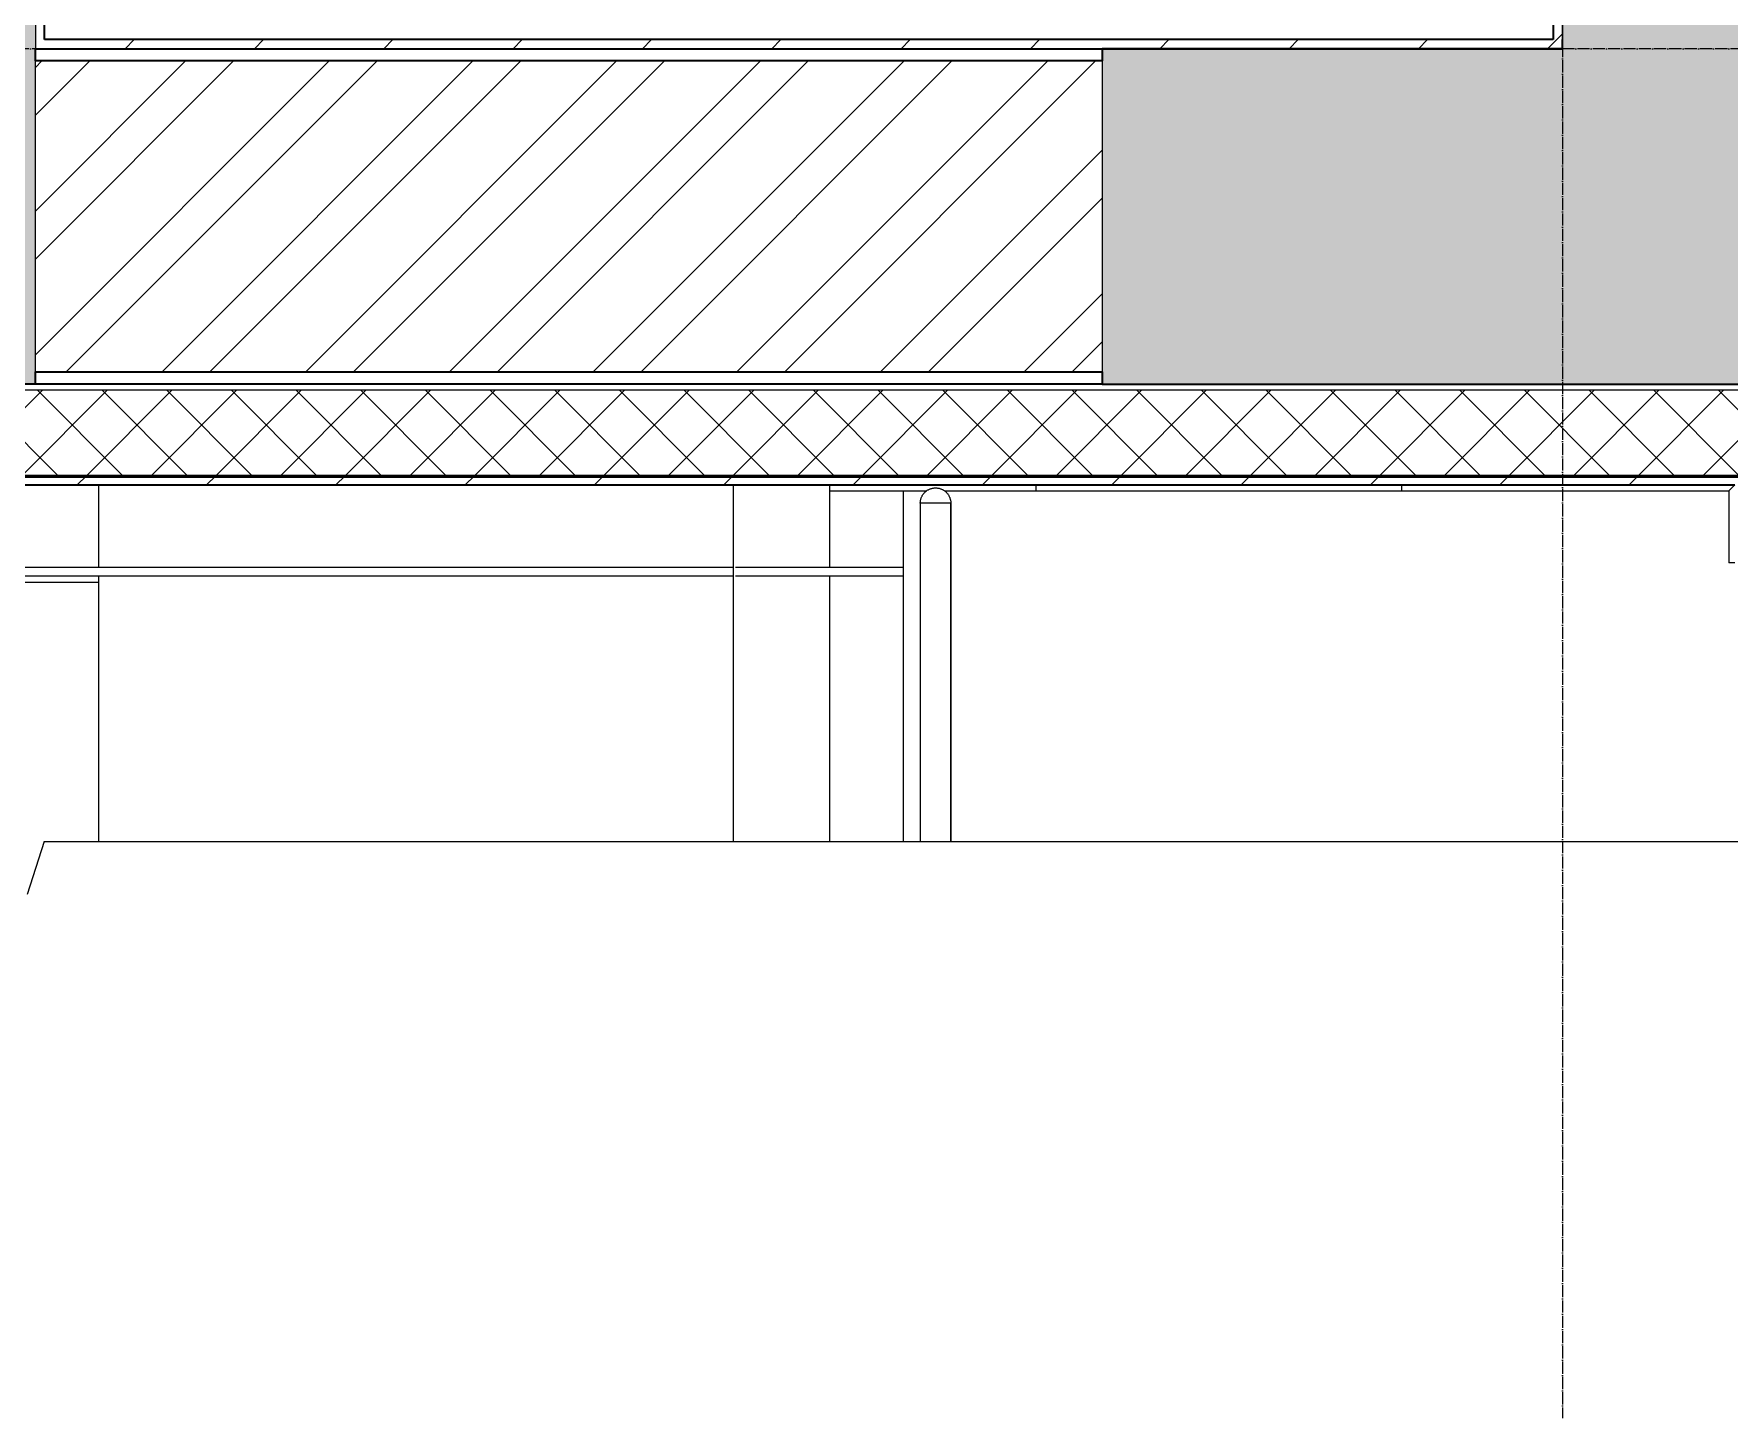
# Model space of a CAD drawing. Header units: millimetres. Extents: x -215207 to 92095, y -30385 to 123050.
# Drawn here: x 66757 to 69537, y 13115 to 15385 of the extents above; entities that cross this region are included whole.
import ezdxf

# ---------------------------------------------------------------- set-up
doc = ezdxf.new("R2010")
doc.units = ezdxf.units.MM
doc.linetypes.add('ADSK_Линия сетки', pattern=[25, 20, -2.5, 0, -2.5])
for name, color, linetype, lineweight in [('Аннотация', 7, 'Continuous', 20), ('Ограждение', 7, 'Continuous', 9), ('Оси', 7, 'Continuous', 9), ('Перекрытие', 7, 'Continuous', 20), ('Стены внутренние', 7, 'Continuous', 20), ('Стены наружные', 7, 'Continuous', 20), ('Стены штриховка', 7, 'Continuous', 9), ('Узлы', 7, 'Continuous', 20)]:
    doc.layers.add(name, color=color, linetype=linetype, lineweight=lineweight)
pattern_1 = [(0, (42335, 35), (500, 500), [1.676, -498.324]), (0, (42105, 55), (500, 500), [1.676, -498.324]), (0, (42110, 135), (500, 500), [5, -495]), (0, (42235, 115), (500, 500), [1.676, -498.324]), (0, (42465, 185), (500, 500), [1.676, -498.324]), (0, (42160, 250), (500, 500), [1.676, -498.324]), (0, (42055, 265), (500, 500), [1.676, -498.324]), (0, (42160, 180), (500, 500), [1.676, -498.324]), (0, (42215, 210), (500, 500), [1.676, -498.324]), (0, (42170, 25), (500, 500), [1.676, -498.324]), (0, (42250, 55), (500, 500), [1.676, -498.324]), (0, (42345, 265), (500, 500), [1.676, -498.324]), (0, (42425, 320), (500, 500), [1.676, -498.324]), (0, (42170, 400), (500, 500), [1.676, -498.324]), (0, (42230, 310), (500, 500), [1.676, -498.324]), (0, (42360, 380), (500, 500), [1.676, -498.324]), (0, (42415, 95), (500, 500), [5, -495]), (0, (42435, 160), (500, 500), [1.676, -498.324]), (0, (42350, 110), (500, 500), [1.676, -498.324]), (0, (42475, 380), (500, 500), [1.676, -498.324]), (0, (42400, 240), (500, 500), [1.676, -498.324]), (0, (42375, 175), (500, 500), [1.676, -498.324]), (0, (42305, 140), (500, 500), [1.676, -498.324]), (0, (42185, 335), (500, 500), [1.676, -498.324]), (0, (42125, 325), (500, 500), [1.676, -498.324]), (0, (42040, 410), (500, 500), [1.676, -498.324]), (0, (42295, 405), (500, 500), [1.676, -498.324]), (0, (42280, 325), (500, 500), [1.676, -498.324]), (0, (42295, 235), (500, 500), [1.676, -498.324]), (0, (42095, 180), (500, 500), [1.676, -498.324]), (0, (42050, 110), (500, 500), [1.676, -498.324]), (0, (42040, 35), (500, 500), [1.676, -498.324]), (0, (42435, 285), (500, 500), [1.676, -498.324]), (0, (42475, 445), (500, 500), [1.676, -498.324]), (0, (42365, 460), (500, 500), [1.676, -498.324]), (0, (42305, 435), (500, 500), [1.676, -498.324]), (0, (42120, 450), (500, 500), [1.676, -498.324]), (0, (42035, 330), (500, 500), [1.676, -498.324]), (0, (42100, 375), (500, 500), [1.676, -498.324]), (45, (42160, 115), (0, 499.9994), [7.071, -700.035]), (26.565, (42165, 120), (500.0009, 500), [11.181, -1106.854]), (26.565, (42175, 125), (500.0009, 500), [11.181, -1106.854]), (0, (42185, 130), (500, 500), [10, -490]), (296.565, (42195, 130), (500, -500.0009), [11.181, -1106.854]), (270, (42200, 120), (500, -500), [5, -495]), (213.69, (42200, 115), (-500.0004, -499.99923), [18.028, -1784.748]), (225, (42185, 105), (6e-14, -499.9994), [7.071, -700.035]), (153.435, (42180, 100), (-500.0005, -0.0004), [11.181, -1106.854]), (135, (42170, 105), (-499.9994, 6e-14), [7.071, -700.035]), (135, (42165, 110), (-499.9994, 6e-14), [7.071, -700.035]), (270, (42405, 65), (500, -500), [10, -490]), (45, (42375, 55), (0, 499.9994), [7.071, -700.035]), (225, (42405, 50), (6e-14, -499.9994), [14.142, -692.964]), (180, (42385, 35), (-500, -500), [10, -490]), (90, (42370, 40), (-500, 500), [5, -495]), (135, (42375, 35), (-499.9994, 6e-14), [7.071, -700.035]), (63.435, (42370, 45), (-0.0004, 500.0005), [11.181, -1106.854]), (206.565, (42395, 40), (-500.0009, -500), [11.181, -1106.854]), (270, (42405, 55), (500, -500), [5, -495]), (0, (42395, 65), (500, 500), [10, -490]), (18.435, (42380, 60), (999.99934, 500.00095), [15.811, -1565.327]), (296.565, (42365, 365), (500, -500.0009), [11.181, -1106.854]), (45, (42335, 355), (0, 499.9994), [7.071, -700.035]), (225, (42365, 350), (6e-14, -499.9994), [14.142, -692.964]), (153.435, (42345, 335), (-500.0005, -0.0004), [11.181, -1106.854]), (90, (42330, 340), (-500, 500), [5, -495]), (180, (42335, 340), (-500, -500), [5, -495]), (63.435, (42330, 345), (-0.0004, 500.0005), [11.181, -1106.854]), (206.565, (42355, 340), (-500.0009, -500), [11.181, -1106.854]), (225, (42370, 355), (6e-14, -499.9994), [7.071, -700.035]), (0, (42355, 365), (500, 500), [10, -490]), (18.435, (42340, 360), (999.99934, 500.00095), [15.811, -1565.327]), (315, (42135, 440), (499.9994, 0), [7.071, -700.035]), (45, (42110, 430), (0, 499.9994), [7.071, -700.035]), (225, (42140, 425), (6e-14, -499.9994), [14.142, -692.964]), (180, (42120, 415), (-500, -500), [10, -490]), (90, (42105, 420), (-500, 500), [5, -495]), (135, (42110, 415), (-499.9994, 6e-14), [7.071, -700.035]), (45, (42105, 425), (0, 499.9994), [7.071, -700.035]), (180, (42130, 415), (-500, -500), [10, -490]), (270, (42140, 435), (500, -500), [10, -490]), (0, (42125, 440), (500, 500), [10, -490]), (26.565, (42115, 435), (500.0009, 500), [11.181, -1106.854])]
pattern_2 = [(45, (42000, 8e-11), (-106.066, 106.066), [])]

# ---------------------------------------------------------------- blocks, each defined once
blk = doc.blocks.new('Ограждение - Ограждение-4967470-План 1 этажа _Пищеблок_ - Привязка мокрых точек')
at = {"layer": 'Ограждение'}
h = blk.add_hatch(dxfattribs=at)
h.set_pattern_fill('FP_25', color=256, style=0, pattern_type=2)
h.set_pattern_definition([(0, (0, 0), (0, 600), []), (90, (0, 0), (-600, 4e-14), [])])
h.paths.add_polyline_path([(27260.2, 14635.3), (27537, 14635.3), (27547, 14645.3), (26062.3, 14645.3), (26062.3, 14635.3), (26221.1, 14635.3), (26223.7, 14637.2), (26229.5, 14639.5), (26235.6, 14640.3), (26245.2, 14638.3), (26251.4, 14635.3), (26307.1, 14635.3)])
for p, q in [((26062.3, 14635.3), (26062.3, 14645.3)), ((26062.3, 14635.3), (26221.1, 14635.3)), ((26250.2, 14635.3), (27537, 14635.3)), ((27537, 14635.3), (27547, 14645.3)), ((27537, 14635.3), (27537, 14517.3)), ((27547, 14517.3), (27537, 14517.3))]:
    blk.add_line(p, q, dxfattribs=at)
blk = doc.blocks.new('Ограждение - Ограждение-4968691-План 1 этажа _Пищеблок_ - Привязка мокрых точек')
at = {"layer": 'Ограждение'}
for p, q in [((23889, 14485.3), (23889, 14060.3)), ((24862.3, 14485.3), (23889, 14485.3))]:
    blk.add_line(p, q, dxfattribs=at)
blk = doc.blocks.new('Тип перил - Перила_Внутренний_-6264792-План 1 этажа _Пищеблок_ - Привязка мокрых точек')
at = {"layer": 'Ограждение'}
for p, q in [((26210.6, 14615.3), (26210.6, 14060.3)), ((26238, 14615.3), (26233.3, 14615.3)), ((26260.6, 14060.3), (26260.6, 14615.3))]:
    blk.add_line(p, q, dxfattribs=at)
blk = doc.blocks.new('Тип перил - D50-6251584-План 1 этажа _Пищеблок_ - Привязка мокрых точек')
at = {"layer": 'Ограждение', "flags": 128}
for points in [[(0, 25), (1, 25), (2, 24.9), (3, 24.8), (4, 24.7), (5, 24.5), (5.9, 24.3), (6.9, 24), (7.9, 23.7), (8.8, 23.4), (9.7, 23), (10.6, 22.6), (11.5, 22.2), (12.4, 21.7), (13.3, 21.2), (14.1, 20.6), (14.9, 20.1), (15.7, 19.4), (16.5, 18.8), (17.2, 18.1), (17.9, 17.4), (18.6, 16.7), (19.3, 15.9), (19.9, 15.1), (20.5, 14.3), (21, 13.5), (21.6, 12.7), (22, 11.8), (22.5, 10.9), (22.9, 10), (23.3, 9.1), (23.6, 8.1), (24, 7.2), (24.2, 6.2), (24.4, 5.2), (24.6, 4.2), (24.8, 3.3), (24.9, 2.3), (25, 1.3), (25, 0.3), (25, 0)], [(25, 0), (25, -1), (24.9, -2), (24.8, -3), (24.7, -4), (24.5, -5), (24.3, -5.9), (24, -6.9), (23.7, -7.9), (23.4, -8.8), (23, -9.7), (22.6, -10.6), (22.2, -11.5), (21.7, -12.4), (21.2, -13.3), (20.6, -14.1), (20.1, -14.9), (19.4, -15.7), (18.8, -16.5), (18.1, -17.2), (17.4, -17.9), (16.7, -18.6), (15.9, -19.3), (15.1, -19.9), (14.3, -20.5), (13.5, -21), (12.7, -21.6), (11.8, -22), (10.9, -22.5), (10, -22.9), (9.1, -23.3), (8.1, -23.6), (7.2, -24), (6.2, -24.2), (5.2, -24.4), (4.2, -24.6), (3.3, -24.8), (2.3, -24.9), (1.3, -25), (0.3, -25), (0, -25)]]:
    blk.add_lwpolyline(points, dxfattribs=at)
blk = doc.blocks.new('Тип перил - Перила_Внутренний_-V16-План 1 этажа _Пищеблок_ - Привязка мокрых точек')
at = {"layer": 'Ограждение'}
for p, q in [((26260.6, 14615.3), (26210.6, 14615.3)), ((26210.6, 14615.3), (26210.6, 14060.3)), ((26260.6, 14615.3), (26260.6, 14060.3))]:
    blk.add_line(p, q, dxfattribs=at)
blk = doc.blocks.new('Тип перил - D50-V17-План 1 этажа _Пищеблок_ - Привязка мокрых точек')
at = {"layer": 'Ограждение', "flags": 128}
for points in [[(0, 25), (1, 25), (2, 24.9), (3, 24.8), (4, 24.7), (5, 24.5), (5.9, 24.3), (6.9, 24), (7.9, 23.7), (8.8, 23.4), (9.7, 23), (10.6, 22.6), (11.5, 22.2), (12.4, 21.7), (13.3, 21.2), (14.1, 20.6), (14.9, 20.1), (15.7, 19.4), (16.5, 18.8), (17.2, 18.1), (17.9, 17.4), (18.6, 16.7), (19.3, 15.9), (19.9, 15.1), (20.5, 14.3), (21, 13.5), (21.6, 12.7), (22, 11.8), (22.5, 10.9), (22.9, 10), (23.3, 9.1), (23.6, 8.1), (24, 7.2), (24.2, 6.2)], [(24.5, 5.1), (24.6, 4.2), (24.8, 3.3), (24.9, 2.3), (25, 1.3), (25, 0.3)], [(4.9, -24.5), (4.2, -24.6), (3.3, -24.8), (2.3, -24.9), (1.3, -25), (0.3, -25), (0, -25)], [(25, -1), (24.9, -2), (24.8, -3), (24.7, -4), (24.5, -5), (24.3, -5.9), (24, -6.9), (23.7, -7.9), (23.4, -8.8), (23, -9.7), (22.6, -10.6), (22.2, -11.5), (21.7, -12.4), (21.2, -13.3), (20.6, -14.1), (20.1, -14.9), (19.4, -15.7), (18.8, -16.5), (18.1, -17.2), (17.4, -17.9), (16.7, -18.6), (15.9, -19.3), (15.1, -19.9), (14.3, -20.5), (13.5, -21), (12.7, -21.6), (11.8, -22), (10.9, -22.5), (10, -22.9), (9.1, -23.3), (8.1, -23.6), (7.2, -24), (6.2, -24.2), (5.2, -24.4)]]:
    blk.add_lwpolyline(points, dxfattribs=at)
blk = doc.blocks.new('ADSK_Обрыв_Линия - По умолчанию-5744093-План 1 этажа _Пищеблок_ - Привязка мокрых точек')
at = {"layer": 'Узлы'}
blk.add_line((5606.3, 0), (11100, 0), dxfattribs=at)

msp = doc.modelspace()

# ---------------------------------------------------------------- hatches: boundary and pattern name
at = {"layer": 'Стены внутренние', "lineweight": 9, "true_color": 0xc0c0c0}
h = msp.add_hatch(dxfattribs=at)
h.set_pattern_fill('FP_1', color=9, style=0, pattern_type=2)
h.set_pattern_definition(pattern_1)
h.paths.add_polyline_path([(69562, 14810.3), (69814, 14810.3), (69814, 18000.3), (69264, 18000.3), (69264, 14810.3)])
h.paths.add_polyline_path([(69814, 19700.3), (69814, 21445.3), (69264, 21445.3), (69264, 19700.3), (69764, 19700.3)])
h.paths.add_polyline_path([(69814, 22665.3), (69814, 26760.3), (69264, 26760.3), (69264, 22665.3), (69764, 22665.3)])
h = msp.add_hatch(dxfattribs=at)
h.set_pattern_fill('FP_1', color=9, style=0, pattern_type=2)
h.set_pattern_definition(pattern_1)
h.paths.add_polyline_path([(66401, 15360.3), (66759, 15360.3), (66759, 19735.3), (66369, 19735.3), (66369, 15360.3)])
h.paths.add_polyline_path([(66759, 20850.3), (66759, 21060.3), (66369, 21060.3), (66369, 20850.3), (66689, 20850.3)])
h = msp.add_hatch(dxfattribs=at)
h.set_pattern_fill('FP_1', color=9, style=0, pattern_type=2)
h.set_pattern_definition(pattern_1)
h.paths.add_polyline_path([(57928.7, 14810.3), (58439, 14810.3), (58439, 15360.3), (57928.7, 15360.3), (57928.7, 14858.8)])
h.paths.add_polyline_path([(60682.6, 14810.3), (61229, 14810.3), (61229, 15360.3), (60189, 15360.3), (60189, 14810.3)])
h.paths.add_polyline_path([(69264, 14810.3), (69264, 15360.3), (68509, 15360.3), (68509, 14810.3), (69260.2, 14810.3)])
h.paths.add_polyline_path([(62979, 14810.3), (64064, 14810.3), (64064, 15360.3), (62979, 15360.3), (62979, 14858.8)])
h.paths.add_polyline_path([(65814, 14810.3), (66759, 14810.3), (66759, 15360.3), (65814, 15360.3), (65814, 14830.3)])
at = {"layer": 'Стены внутренние', "lineweight": 9}
h = msp.add_hatch(dxfattribs=at)
h.set_pattern_fill('FP_16', color=256, style=0, pattern_type=2)
h.set_pattern_definition([(45, (42000, 8e-11), (-53.033, 53.033), []), (135, (42000, 8e-11), (-53.033, -53.033), [])])
h.paths.add_polyline_path([(69260.2, 14660.3), (69562, 14660.3), (69562, 14800.3), (65866, 14800.3), (65866, 14660.3), (68307.1, 14660.3)])
h.paths.add_polyline_path([(58437, 14660.3), (58437, 14734.3), (58439, 14734.3), (58439, 14800.3), (57928.7, 14800.3), (57928.7, 14660.3)])
h.paths.add_polyline_path([(60191, 14660.3), (61227, 14660.3), (61227, 14734.3), (61229, 14734.3), (61229, 14800.3), (60189, 14800.3), (60189, 14734.3), (60191, 14734.3)])
h.paths.add_polyline_path([(62981, 14660.3), (64062, 14660.3), (64062, 14734.3), (64064, 14734.3), (64064, 14800.3), (62979, 14800.3), (62979, 14734.3), (62981, 14734.3)])
h = msp.add_hatch(dxfattribs=at)
h.set_pattern_fill('FP_15', color=256, style=0, pattern_type=2)
h.set_pattern_definition([(0, (42000, 8e-11), (203.2, 50.8), [16.764, -135.636, 16.764, -135.636, -812.8]), (0, (42000, 8e-11), (203.2, 50.8), [-304.8, 16.764, -288.036, 16.764, -135.636, -355.6]), (0, (42000, 8e-11), (203.2, 50.8), [-762, 16.764, -84.836, 16.764, -237.236]), (120, (42076.2, 25.4), (-145.59409, 150.57636), [16.764, -135.636, 16.764, -135.636, -812.8]), (120, (42076.2, 25.4), (-145.59409, 150.57636), [-304.8, 16.764, -288.036, 16.764, -135.636, -355.6]), (120, (42076.2, 25.4), (-145.59409, 150.57636), [-762, 16.764, -84.836, 16.764, -237.236]), (240, (42101.6, 127), (-57.60591, -201.37636), [16.764, -135.636, 16.764, -135.636, -812.8]), (240, (42101.6, 127), (-57.60591, -201.37636), [-304.8, 16.764, -288.036, 16.764, -135.636, -355.6]), (240, (42101.6, 127), (-57.60591, -201.37636), [-762, 16.764, -84.836, 16.764, -237.236])])
h.paths.add_polyline_path([(69966, 14658.3), (69966, 14660.3), (69814, 14660.3), (69814, 14658.3), (69964, 14658.3)])
h.paths.add_polyline_path([(69562, 14658.3), (69562, 14660.3), (65866, 14660.3), (65866, 14658.3), (69260.2, 14658.3)])
h.paths.add_polyline_path([(62979, 14658.3), (64064, 14658.3), (64064, 14734.3), (64062, 14734.3), (64062, 14660.3), (62981, 14660.3), (62981, 14734.3), (62979, 14734.3)])
h.paths.add_polyline_path([(60189, 14658.3), (61229, 14658.3), (61229, 14734.3), (61227, 14734.3), (61227, 14660.3), (60191, 14660.3), (60191, 14734.3), (60189, 14734.3)])
h.paths.add_polyline_path([(58439, 14658.3), (58439, 14734.3), (58437, 14734.3), (58437, 14660.3), (57928.7, 14660.3), (57928.7, 14658.3)])
at = {"layer": 'Стены наружные', "lineweight": 9}
h = msp.add_hatch(dxfattribs=at)
h.set_pattern_fill('FP_22', color=256, style=0, pattern_type=2)
h.set_pattern_definition(pattern_2)
h.paths.add_polyline_path([(66774, 15360.3), (66774, 19780.3), (66759, 19780.3), (66759, 15360.3)])
h = msp.add_hatch(dxfattribs=at)
h.set_pattern_fill('FP_22', color=256, style=0, pattern_type=2)
h.set_pattern_definition(pattern_2)
h.paths.add_polyline_path([(69260.2, 15375.3), (69264, 15375.3), (69264, 18000.3), (69249, 18000.3), (69249, 15375.3)])
h.paths.add_polyline_path([(69249, 19700.3), (69264, 19700.3), (69264, 19715.3), (69249, 19715.3)])
h = msp.add_hatch(dxfattribs=at)
h.set_pattern_fill('FP_22', color=256, style=0, pattern_type=2)
h.set_pattern_definition(pattern_2)
h.paths.add_polyline_path([(66774, 15360.3), (69264, 15360.3), (69264, 15375.3), (66774, 15375.3)])
h = msp.add_hatch(dxfattribs=at)
h.set_pattern_fill('FP_13', color=256, style=0, pattern_type=2)
h.set_pattern_definition([(45, (42000, 8e-11), (-117.8655, 117.8655), []), (45, (42078.58, 8e-11), (-117.8655, 117.8655), [])])
h.paths.add_polyline_path([(67830.6, 14830.3), (68509, 14830.3), (68509, 15340.3), (66759, 15340.3), (66759, 14830.3), (67354.1, 14830.3)])
h = msp.add_hatch(dxfattribs=at)
h.set_pattern_fill('FP_22', color=256, style=0, pattern_type=2)
h.set_pattern_definition(pattern_2)
h.paths.add_polyline_path([(65866, 14645.3), (69547, 14645.3), (69547, 14660.3), (65861.8, 14660.3), (65861.8, 14645.3)])

# ---------------------------------------------------------------- linework, layer by layer
at = {"layer": 'Аннотация'}
msp.add_line((66773.3, 14060.3), (66745.2, 13973.6), dxfattribs=at)
msp.add_line((66773.3, 14060.3), (66745.2, 13973.6), dxfattribs=at)
at = {"layer": 'Оси', "linetype": 'ADSK_Линия сетки'}
for p, q in [((69264, 28870.2), (69264, 13115.3)), ((72421, 15360.3), (57015.2, 15360.3))]:
    msp.add_line(p, q, dxfattribs=at)
at = {"layer": 'Перекрытие', "color": 49, "true_color": 0x464646}
for p, q in [((66862.3, 14645.3), (66862.3, 14510.3)), ((67904, 14060.3), (67904, 14645.3)), ((68062.3, 14510.3), (68062.3, 14635.3)), ((68182.6, 14635.3), (68182.6, 14060.3)), ((66862.3, 14495.3), (66862.3, 14060.3)), ((68062.3, 14060.3), (68062.3, 14495.3))]:
    msp.add_line(p, q, dxfattribs=at)
at = {"layer": 'Стены внутренние'}
for p, q in [((69264, 19700.3), (69264, 15375.3)), ((66759, 15360.3), (66759, 15360.3)), ((66759, 14830.3), (66759, 15340.3)), ((68509, 15340.3), (68509, 14830.3))]:
    msp.add_line(p, q, dxfattribs=at)
at = {"layer": 'Стены внутренние', "lineweight": 35}
for p, q in [((66759, 15340.3), (66759, 15360.3)), ((69264, 15360.3), (68509, 15360.3)), ((68509, 15360.3), (68509, 15340.3)), ((69264, 15360.3), (69264, 15360.3)), ((66759, 14810.3), (66759, 14830.3)), ((68509, 14830.3), (68509, 14810.3)), ((68509, 14810.3), (69814, 14810.3)), ((65866, 14658.3), (69562, 14658.3))]:
    msp.add_line(p, q, dxfattribs=at)
at = {"layer": 'Стены наружные', "lineweight": 35}
for p, q in [((66774, 15375.3), (66774, 19780.3)), ((69249, 18000.3), (69249, 15375.3)), ((66759, 15360.3), (69264, 15360.3)), ((69249, 15375.3), (66774, 15375.3)), ((69264, 15360.3), (69264, 15375.3)), ((68509, 15340.3), (66759, 15340.3)), ((66759, 14830.3), (68509, 14830.3)), ((68509, 14810.3), (65614, 14810.3)), ((69562, 14660.3), (65861.8, 14660.3)), ((65876.8, 14645.3), (69547, 14645.3))]:
    msp.add_line(p, q, dxfattribs=at)
at = {"layer": 'Стены наружные'}
for p, q in [((66759, 19630.3), (66759, 15360.3)), ((65876.8, 14510.3), (67904, 14510.3)), ((67904, 14495.3), (65879, 14495.3)), ((67907.4, 14510.3), (68182.6, 14510.3)), ((68182.6, 14495.3), (67907.4, 14495.3))]:
    msp.add_line(p, q, dxfattribs=at)
at = {"layer": 'Стены штриховка'}
for p, q in [((69264, 15375.3), (69264, 18000.3)), ((69562, 14800.3), (65866, 14800.3))]:
    msp.add_line(p, q, dxfattribs=at)

# ---------------------------------------------------------------- block references
at = {"layer": 'Ограждение'}
for name in ['Ограждение - Ограждение-4967470-План 1 этажа _Пищеблок_ - Привязка мокрых точек', 'Тип перил - Перила_Внутренний_-6264792-План 1 этажа _Пищеблок_ - Привязка мокрых точек', 'Тип перил - Перила_Внутренний_-V16-План 1 этажа _Пищеблок_ - Привязка мокрых точек', 'Ограждение - Ограждение-4968691-План 1 этажа _Пищеблок_ - Привязка мокрых точек']:
    msp.add_blockref(name, (42000, 0), dxfattribs=at)
at = {"layer": 'Ограждение', "rotation": 90.0000000000005}
for name in ['Тип перил - D50-6251584-План 1 этажа _Пищеблок_ - Привязка мокрых точек', 'Тип перил - D50-V17-План 1 этажа _Пищеблок_ - Привязка мокрых точек']:
    msp.add_blockref(name, (68235.6, 14615.3), dxfattribs=at)
at = {"layer": 'Узлы'}
msp.add_blockref('ADSK_Обрыв_Линия - По умолчанию-5744093-План 1 этажа _Пищеблок_ - Привязка мокрых точек', (61167, 14060.3), dxfattribs=at)

doc.saveas('drawing.dxf')
